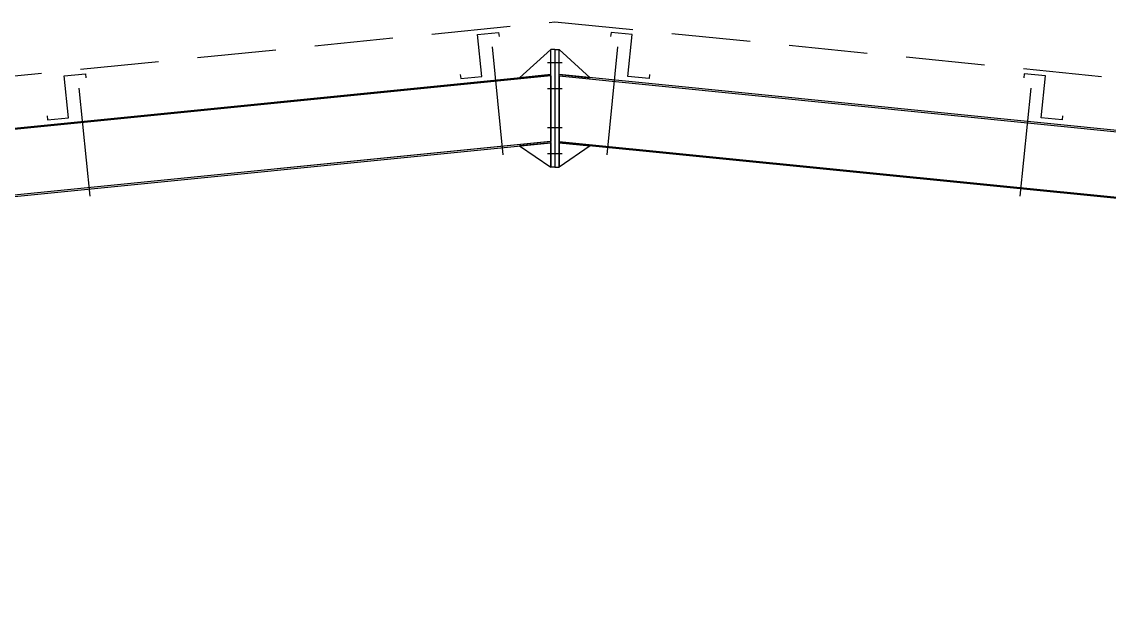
# Model space of a CAD drawing. Header units: millimetres. Extents: x 68421 to 1479662, y -51504 to 144751.
# Drawn here: x 1172822 to 1176996, y 71277 to 73527 of the extents above; entities that cross this region are included whole.
import ezdxf

# ---------------------------------------------------------------- set-up
doc = ezdxf.new("R2010")
doc.units = ezdxf.units.MM
doc.header["$LTSCALE"] = 0.35
doc.header["$MEASUREMENT"] = 0
doc.linetypes.add('CONTIN', pattern=[0, 0, 0])
doc.linetypes.add('DASHED', pattern=[1290.855, 860.57, -430.285])
doc.layers.get('0').update_dxf_attribs({"linetype": 'CONTIN'})
for name, color, linetype in [('1', 7, 'CONTIN'), ('10', 10, 'CONTIN'), ('5', 5, 'DASHED')]:
    doc.layers.add(name, color=color, linetype=linetype)

# ---------------------------------------------------------------- blocks, each defined once
blk = doc.blocks.new('ZCOL')
for p, q in [((10.16, 0), (0, 0)), ((0, 0), (0, -25.4)), ((10.16, -2.54), (10.16, 0)), ((-10.16, -25.4), (-10.16, -22.86)), ((0, -25.4), (-10.16, -25.4))]:
    blk.add_line(p, q)

msp = doc.modelspace()

# ---------------------------------------------------------------- linework, layer by layer
at = {"layer": '1'}
for p, q in [((1174627.76709, 73430.706), (1174669.22799, 73016.1035)), ((1174732.23189, 73311.9433), (1174852.23389, 73420.5683)), ((1174852.23389, 73420.5683), (1174852.23389, 73420.5683)), ((1174852.23389, 73323.9414), (1174852.23389, 73420.5683)), ((1174852.23389, 72969.2714), (1174852.23389, 73420.5175)), ((1174868.23389, 73420.5175), (1174852.23389, 73420.5175)), ((1174868.23389, 73420.5175), (1174868.23389, 72969.2714)), ((1174868.23389, 73420.5175), (1174868.23389, 72969.2714)), ((1174868.23389, 73420.5175), (1174884.23189, 73420.5175)), ((1175004.23389, 73311.9433), (1174884.23189, 73420.5683)), ((1174884.23189, 73420.5683), (1174884.23189, 73420.5683)), ((1174884.23189, 73323.9414), (1174884.23189, 73420.5683)), ((1174884.23189, 72969.2714), (1174884.23189, 73420.5175)), ((1175108.67919, 73430.708), (1175067.21829, 73016.1064)), ((1174839.53079, 73370.5175), (1174896.93509, 73370.5175)), ((1174839.53079, 73370.5175), (1174896.93509, 73370.5175)), ((1164229.07769, 72261.6259), (1174851.73589, 73323.8916)), ((1174852.23389, 73318.9179), (1164229.57469, 72256.6513)), ((1174852.23389, 73318.9179), (1170498.31009, 72883.5244)), ((1174852.23389, 73323.9414), (1174732.23189, 73311.9433)), ((1174852.23389, 73318.9179), (1174851.73589, 73323.8916)), ((1174852.23389, 73318.9179), (1174852.23389, 73067.6709)), ((1174884.23189, 73323.9414), (1175004.23389, 73311.9433)), ((1174884.23189, 73318.9179), (1174884.73189, 73323.8916)), ((1174884.23189, 73318.9179), (1174884.23189, 73067.6709)), ((1174884.23189, 73318.9179), (1179237.93899, 72883.5459)), ((1174884.23189, 73318.9179), (1185506.67139, 72256.6738)), ((1185507.16749, 72261.6484), (1174884.73189, 73323.8916)), ((1173041.97609, 73272.1269), (1173083.43699, 72857.5263)), ((1174839.53079, 73270.5175), (1174896.93509, 73270.5175)), ((1174839.53079, 73270.5175), (1174896.93509, 73270.5175)), ((1176694.47019, 73272.1289), (1176653.00929, 72857.5273)), ((1174839.53079, 73120.5175), (1174896.93509, 73120.5175)), ((1174839.53079, 73120.5175), (1174896.93509, 73120.5175)), ((1174852.23389, 73067.6709), (1170523.18509, 72634.7646)), ((1174851.73589, 73067.622), (1170523.50729, 72634.7968)), ((1170524.00539, 72629.8222), (1174852.23389, 73062.6464)), ((1174852.23389, 73062.6464), (1174732.23189, 73050.6474)), ((1174732.23189, 73050.6474), (1174852.23389, 72969.2714)), ((1174851.73589, 73067.622), (1174852.23389, 73062.6464)), ((1174852.23389, 73062.6464), (1174852.23389, 72969.2714)), ((1174884.23189, 73067.6709), (1179213.06199, 72634.7871)), ((1174884.73189, 73067.622), (1174884.23189, 73062.6464)), ((1179212.24759, 72629.8437), (1174884.23189, 73062.6464)), ((1174884.23189, 73062.6464), (1175004.23389, 73050.6474)), ((1174884.23189, 73062.6464), (1174884.23189, 72969.2714)), ((1175004.23389, 73050.6474), (1174884.23189, 72969.2714)), ((1174884.73189, 73067.622), (1179212.74369, 72634.8173)), ((1174839.53079, 73020.5175), (1174896.93509, 73020.5175)), ((1174839.53079, 73020.5175), (1174896.93509, 73020.5175)), ((1174868.23389, 72969.2714), (1174852.23389, 72969.2714)), ((1174852.23389, 72969.2714), (1174852.23389, 72969.2714)), ((1174868.23389, 72969.2714), (1174884.23189, 72969.2714)), ((1174884.23189, 72969.2714), (1174884.23189, 72969.2714))]:
    msp.add_line(p, q, dxfattribs=at)
at = {"layer": '5'}
for p, q in [((1152368.23389, 71276.54), (1174868.23389, 73526.538)), ((1174868.23389, 73526.538), (1197368.23389, 71276.54))]:
    msp.add_line(p, q, dxfattribs=at)

# ---------------------------------------------------------------- block references
at = {"layer": '10', "yscale": -6.3740158, "zscale": -6.3740158}
for p, xscale, rotation in [((1174587.70659, 73316.6328), -8, 5.710590800000002), ((1175148.73979, 73316.6357), 8, 354.2894091), ((1173001.91749, 73158.0546), -8, 5.710590800000002), ((1176734.53079, 73158.0566), 8, 354.2894091)]:
    msp.add_blockref('ZCOL', p, dxfattribs=dict(at, xscale=xscale, rotation=rotation))

doc.saveas('drawing.dxf')
